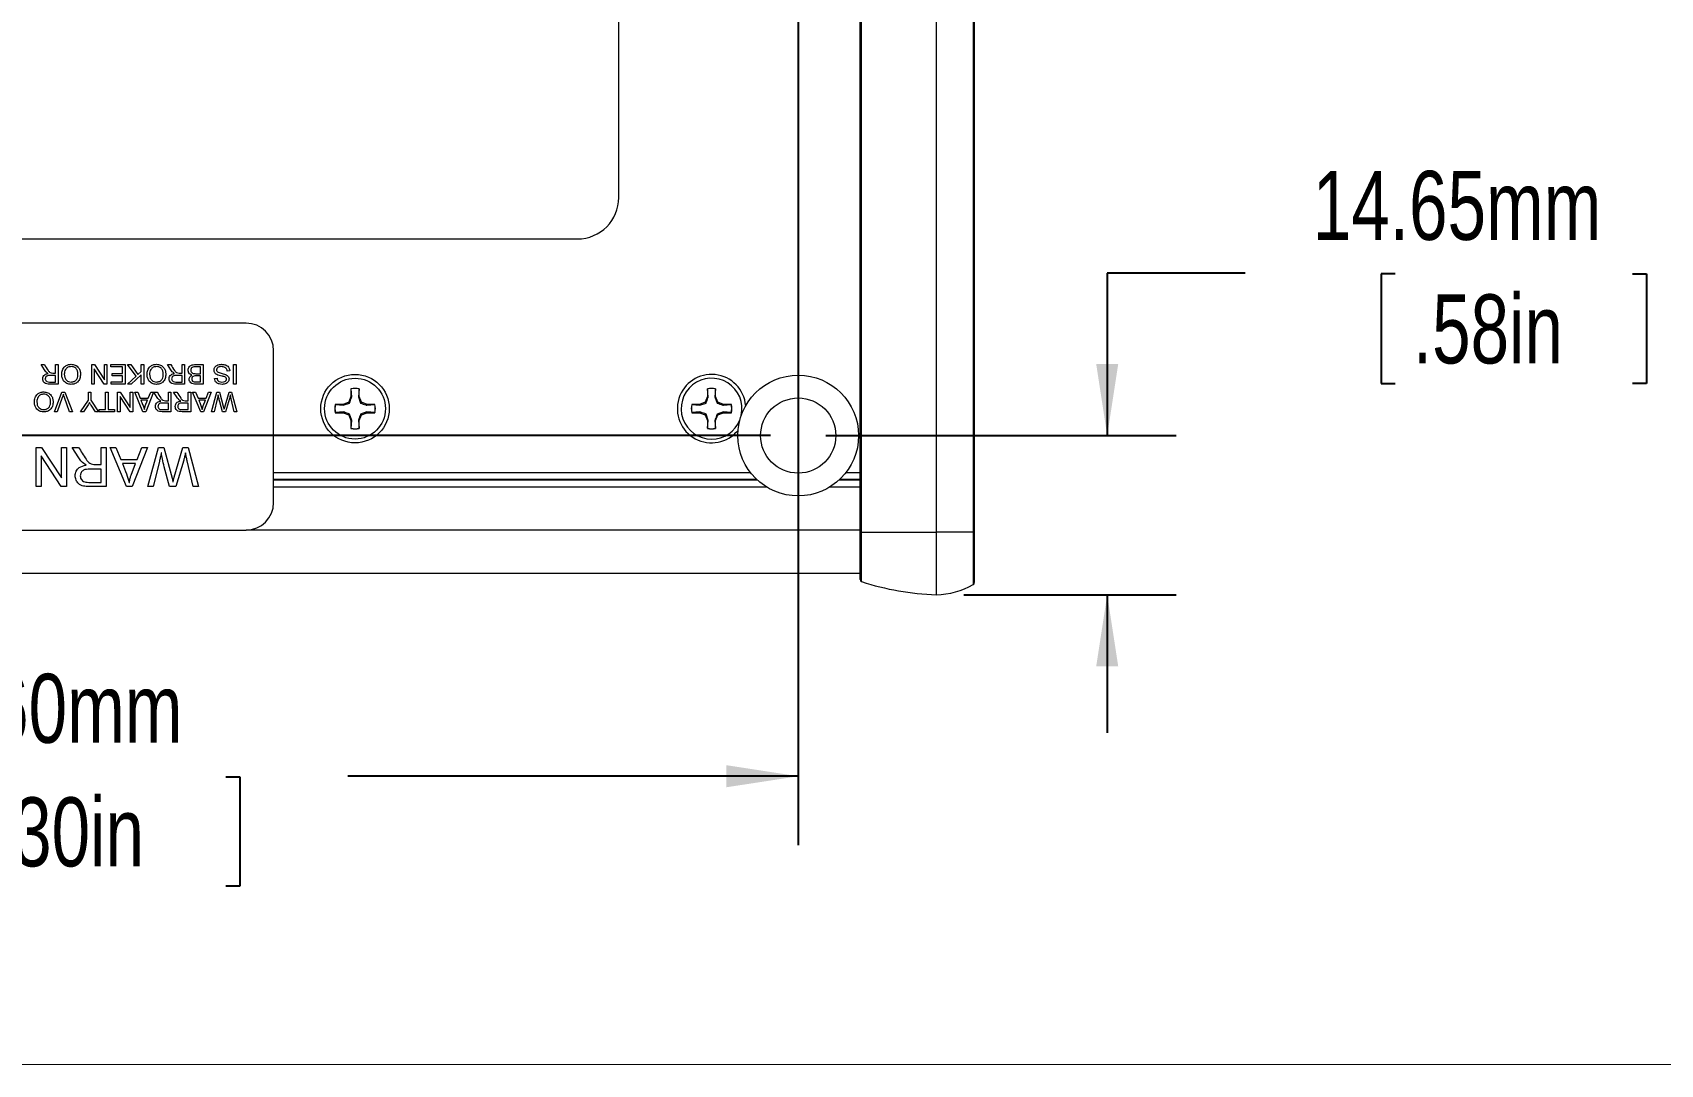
# Model space of a CAD drawing. Header units: millimetres. Extents: x 6 to 425, y 6 to 273.
# Drawn here: x 210.4 to 285.3, y 6.4 to 53.8 of the extents above; entities that cross this region are included whole.
import ezdxf

# ---------------------------------------------------------------- set-up
doc = ezdxf.new("R2010")
doc.units = ezdxf.units.MM
doc.layers.add('BORDER', color=179, linetype='Continuous', lineweight=15)
doc.layers.add('ITAR', color=7, linetype='Continuous')
doc.styles.add('SLDTEXTSTYLE0', font='TXT', dxfattribs={"width": 0.75})
doc.dimstyles.new('SLDDIMSTYLE0', dxfattribs={"dimtxt": 3.175, "dimasz": 3.302, "dimexe": 0, "dimexo": 0.0625, "dimgap": 0.79375, "dimtad": 0, "dimtih": 1, "dimtoh": 1, "dimlfac": 2, "dimrnd": 1e-09, "dimzin": 4, "dimdsep": 46, "dimtxsty": 'SLDTEXTSTYLE0', "dimsah": 1, "dimcen": 0.09, "dimadec": 0, "dimazin": 1, "dimtfac": 1, "dimtofl": 0, "dimtmove": 0, "dimatfit": 3, "dimfxl": 1, "dimfrac": 2, "dimtolj": 1, "dimtzin": 12, "dimarcsym": 0})
doc.dimstyles.new('SLDDIMSTYLE3', dxfattribs={"dimtxt": 3.175, "dimasz": 3.302, "dimexe": 0, "dimexo": 0.0625, "dimgap": 0.79375, "dimtad": 0, "dimtih": 1, "dimtoh": 1, "dimlfac": 2, "dimrnd": 1e-09, "dimzin": 12, "dimdsep": 46, "dimtxsty": 'SLDTEXTSTYLE0', "dimsah": 1, "dimcen": 0.09, "dimadec": 0, "dimazin": 3, "dimtfac": 1, "dimtmove": 0, "dimatfit": 0, "dimfxl": 1, "dimfrac": 2, "dimtolj": 1, "dimtzin": 12, "dimarcsym": 0})

# ---------------------------------------------------------------- blocks, each defined once
blk = doc.blocks.new('_D_11')
at = {"layer": 'ITAR'}
for p, q in [((266.203, 42.763), (259.853, 42.763)), ((259.853, 42.763), (259.853, 35.295)), ((273.103, 42.739), (272.459, 42.739)), ((272.459, 42.739), (272.459, 37.698)), ((284.007, 42.739), (284.652, 42.739)), ((284.652, 42.739), (284.652, 37.698)), ((272.459, 37.698), (273.103, 37.698)), ((284.652, 37.698), (284.007, 37.698)), ((246.91, 35.295), (263.028, 35.295)), ((253.257, 27.972), (263.028, 27.972)), ((259.853, 27.972), (259.853, 21.622))]:
    blk.add_line(p, q, dxfattribs=at)
for points in [[(259.853, 35.295), (260.361, 38.597), (259.345, 38.597)], [(259.853, 27.972), (259.345, 24.67), (260.361, 24.67)]]:
    blk.add_solid(points, dxfattribs=at)
at = {"layer": 'ITAR', "char_height": 3.175, "attachment_point": 1, "style": 'SLDTEXTSTYLE0'}
for s, insert in [('14.65mm', (269.308, 47.476)), ('.58in', (273.91, 41.791))]:
    blk.add_mtext(s, dxfattribs=dict(at, insert=insert))
blk = doc.blocks.new('_D_12')
at = {"layer": 'ITAR'}
for p, q in [((244.37, 85.148), (141.919, 85.148)), ((145.094, 85.148), (145.094, 67.76)), ((138.47, 62.027), (137.825, 62.027)), ((137.825, 62.027), (137.825, 56.986)), ((151.719, 62.027), (152.364, 62.027)), ((152.364, 62.027), (152.364, 56.986)), ((137.825, 56.986), (138.47, 56.986)), ((152.364, 56.986), (151.719, 56.986)), ((145.094, 35.295), (145.094, 56.341)), ((244.37, 35.295), (141.919, 35.295))]:
    blk.add_line(p, q, dxfattribs=at)
for points in [[(145.094, 85.148), (144.586, 81.846), (145.602, 81.846)], [(145.094, 35.295), (145.602, 38.597), (144.586, 38.597)]]:
    blk.add_solid(points, dxfattribs=at)
at = {"layer": 'ITAR', "char_height": 3.175, "attachment_point": 1, "style": 'SLDTEXTSTYLE0'}
for s, insert in [('99.70mm', (135.847, 66.764)), ('3.93in', (139.276, 61.079))]:
    blk.add_mtext(s, dxfattribs=dict(at, insert=insert))
blk = doc.blocks.new('_D_13')
at = {"layer": 'ITAR'}
for p, q in [((178.34, 83.878), (178.34, 16.445)), ((245.64, 83.878), (245.64, 16.445)), ((178.34, 19.62), (200.457, 19.62)), ((206.069, 19.596), (205.424, 19.596)), ((205.424, 19.596), (205.424, 14.555)), ((219.319, 19.596), (219.964, 19.596)), ((219.964, 19.596), (219.964, 14.555)), ((245.64, 19.62), (224.931, 19.62)), ((205.424, 14.555), (206.069, 14.555)), ((219.964, 14.555), (219.319, 14.555))]:
    blk.add_line(p, q, dxfattribs=at)
for points in [[(178.34, 19.62), (181.642, 19.112), (181.642, 20.128)], [(245.64, 19.62), (242.338, 20.128), (242.338, 19.112)]]:
    blk.add_solid(points, dxfattribs=at)
at = {"layer": 'ITAR', "char_height": 3.175, "attachment_point": 1, "style": 'SLDTEXTSTYLE0'}
for s, insert in [('134.60mm', (202.274, 24.333)), ('5.30in', (206.875, 18.648))]:
    blk.add_mtext(s, dxfattribs=dict(at, insert=insert))

msp = doc.modelspace()

# ---------------------------------------------------------------- linework, layer by layer
at = {"color": 7, "linetype": 'Continuous', "lineweight": 15}
for p, q in [((248.4898, 30.8465), (248.4898, 89.5965)), ((248.5589, 30.8465), (248.5589, 89.5965)), ((251.9869, 89.5965), (251.9869, 30.8465)), ((251.9927, 89.5965), (251.9927, 30.8465)), ((253.6893, 89.5965), (253.6893, 30.8465)), ((253.7398, 89.5965), (253.7398, 30.8465)), ((237.3898, 46.2515), (237.3898, 74.1915)), ((188.4948, 44.3465), (235.4848, 44.3465)), ((220.2448, 40.469), (203.7348, 40.469)), ((221.5148, 32.214), (221.5148, 39.199)), ((210.8194, 38.564), (210.9705, 38.564)), ((210.9752, 38.3192), (210.8194, 38.564)), ((211.4878, 38.1671), (211.4878, 38.564)), ((211.4878, 38.564), (211.6045, 38.564)), ((211.6045, 38.564), (211.6045, 37.6651)), ((213.1455, 38.564), (213.2708, 38.564)), ((213.1455, 37.6651), (213.1455, 38.564)), ((213.2646, 38.3659), (213.2623, 38.3659)), ((213.2623, 38.3659), (213.2623, 37.6651)), ((213.7207, 37.6651), (213.2646, 38.3659)), ((213.2708, 38.564), (213.7269, 37.8634)), ((213.7292, 37.8634), (213.7292, 38.564)), ((213.7292, 38.564), (213.846, 38.564)), ((213.846, 38.564), (213.846, 37.6651)), ((214.0211, 38.564), (214.6865, 38.564)), ((214.0211, 38.4589), (214.0211, 38.564)), ((214.5698, 38.4589), (214.0211, 38.4589)), ((214.5698, 38.1554), (214.5698, 38.4589)), ((214.6865, 38.564), (214.6865, 37.6651)), ((214.7887, 38.564), (214.9463, 38.564)), ((215.1832, 38.0257), (214.7887, 38.564)), ((214.9463, 38.564), (215.2697, 38.1063)), ((215.2697, 38.1063), (215.422, 38.2488)), ((215.422, 38.2488), (215.422, 38.564)), ((215.422, 38.564), (215.5387, 38.564)), ((215.5387, 38.564), (215.5387, 37.6651)), ((216.6332, 38.564), (216.7842, 38.564)), ((216.789, 38.3192), (216.6332, 38.564)), ((217.3015, 38.1671), (217.3015, 38.564)), ((217.3015, 38.564), (217.4183, 38.564)), ((217.4183, 38.564), (217.4183, 37.6651)), ((218.1537, 38.4589), (217.9206, 38.4589)), ((217.9217, 38.564), (218.2705, 38.564)), ((218.1537, 38.1437), (218.1537, 38.4589)), ((218.2705, 38.564), (218.2705, 37.6651)), ((219.4963, 38.2703), (219.3795, 38.2605)), ((219.6714, 38.564), (219.7881, 38.564)), ((219.6714, 37.6651), (219.6714, 38.564)), ((219.7881, 38.564), (219.7881, 37.6651)), ((211.1443, 38.153), (211.1443, 38.1554)), ((211.2025, 37.7585), (211.4878, 37.7585)), ((211.6045, 37.6651), (211.2098, 37.6651)), ((211.4878, 38.062), (211.2315, 38.062)), ((211.3519, 38.1671), (211.4878, 38.1671)), ((211.4878, 37.7585), (211.4878, 38.062)), ((213.2623, 37.6651), (213.1455, 37.6651)), ((213.846, 37.6651), (213.7207, 37.6651)), ((213.7269, 37.8634), (213.7292, 37.8634)), ((214.0444, 37.6651), (214.0444, 37.7702)), ((214.0444, 37.7702), (214.5698, 37.7702)), ((214.6865, 37.6651), (214.0444, 37.6651)), ((214.0795, 38.0504), (214.0795, 38.1554)), ((214.0795, 38.1554), (214.5698, 38.1554)), ((214.5698, 38.0504), (214.0795, 38.0504)), ((214.5698, 37.7702), (214.5698, 38.0504)), ((214.7974, 37.6651), (215.1832, 38.0257)), ((214.9618, 37.6651), (214.7974, 37.6651)), ((215.422, 38.0952), (214.9618, 37.6651)), ((215.422, 37.6651), (215.422, 38.0952)), ((215.5387, 37.6651), (215.422, 37.6651)), ((216.958, 38.153), (216.958, 38.1554)), ((217.0162, 37.7585), (217.3015, 37.7585)), ((217.4183, 37.6651), (217.0235, 37.6651)), ((217.3015, 38.062), (217.0452, 38.062)), ((217.1656, 38.1671), (217.3015, 38.1671)), ((217.3015, 37.7585), (217.3015, 38.062)), ((218.2705, 37.6651), (217.9296, 37.6651)), ((217.9367, 38.1437), (218.1537, 38.1437)), ((218.1537, 38.0387), (217.9542, 38.0387)), ((217.9699, 37.7702), (218.1537, 37.7702)), ((218.1537, 37.7702), (218.1537, 38.0387)), ((218.7958, 37.9243), (218.9126, 37.9336)), ((219.7881, 37.6651), (219.6714, 37.6651)), ((225.0711, 37.4504), (225.0711, 37.0865)), ((225.0743, 37.4411), (225.0711, 37.4504)), ((225.1057, 37.0797), (225.0743, 37.4411)), ((225.4413, 37.4411), (225.4098, 37.0797)), ((225.4413, 37.4411), (225.4444, 37.4504)), ((225.4444, 37.0865), (225.4444, 37.4504)), ((241.4701, 37.4504), (241.4701, 37.0865)), ((241.4733, 37.4411), (241.4701, 37.4504)), ((241.5047, 37.0797), (241.4733, 37.4411)), ((241.8403, 37.4411), (241.8088, 37.0797)), ((241.8403, 37.4411), (241.8434, 37.4504)), ((241.8434, 37.0865), (241.8434, 37.4504)), ((211.4294, 36.3951), (211.7716, 37.294)), ((211.7946, 37.0478), (211.5505, 36.3951)), ((211.7716, 37.294), (211.9124, 37.294)), ((211.8438, 37.1942), (211.8415, 37.1942)), ((212.1293, 36.3951), (211.8913, 37.0478)), ((211.9124, 37.294), (212.2583, 36.3951)), ((212.6289, 36.3951), (212.9938, 36.9294)), ((212.9938, 36.9294), (212.9938, 37.294)), ((212.9938, 37.294), (213.1105, 37.294)), ((213.1105, 37.294), (213.1105, 36.9188)), ((213.1105, 36.9188), (213.4636, 36.3951)), ((213.3175, 36.3951), (213.1172, 36.6953)), ((213.7876, 36.5002), (213.7876, 37.294)), ((213.7876, 37.294), (213.9043, 37.294)), ((213.9043, 37.294), (213.9043, 36.5002)), ((214.3363, 37.294), (214.4616, 37.294)), ((214.3363, 36.3951), (214.3363, 37.294)), ((214.4554, 37.0959), (214.453, 37.0959)), ((214.453, 37.0959), (214.453, 36.3951)), ((214.9114, 36.3951), (214.4554, 37.0959)), ((214.4616, 37.294), (214.9176, 36.5934)), ((214.92, 36.5934), (214.92, 37.294)), ((214.92, 37.294), (215.0367, 37.294)), ((215.0367, 37.294), (215.0367, 36.3951)), ((215.1272, 37.294), (215.2626, 37.294)), ((215.5026, 36.3951), (215.1272, 37.294)), ((215.2626, 37.294), (215.374, 37.0138)), ((215.374, 37.0138), (215.7487, 37.0138)), ((215.712, 36.9204), (215.4114, 36.9204)), ((215.6084, 36.6576), (215.712, 36.9204)), ((215.9853, 37.294), (215.6314, 36.3951)), ((215.7487, 37.0138), (215.8589, 37.294)), ((215.8589, 37.294), (215.9853, 37.294)), ((216.0028, 37.294), (216.1538, 37.294)), ((216.1586, 37.0492), (216.0028, 37.294)), ((216.3276, 36.883), (216.3276, 36.8854)), ((216.6711, 36.792), (216.4148, 36.792)), ((216.5352, 36.8971), (216.6711, 36.8971)), ((216.6711, 36.8971), (216.6711, 37.294)), ((216.6711, 37.294), (216.7879, 37.294)), ((216.6711, 36.4885), (216.6711, 36.792)), ((216.7879, 37.294), (216.7879, 36.3951)), ((216.9134, 37.294), (217.0644, 37.294)), ((217.0691, 37.0492), (216.9134, 37.294)), ((217.2382, 36.883), (217.2382, 36.8854)), ((217.5817, 36.792), (217.3254, 36.792)), ((217.4458, 36.8971), (217.5817, 36.8971)), ((217.5817, 36.8971), (217.5817, 37.294)), ((217.5817, 37.294), (217.6984, 37.294)), ((217.5817, 36.4885), (217.5817, 36.792)), ((217.6984, 37.294), (217.6984, 36.3951)), ((217.7889, 37.294), (217.9243, 37.294)), ((218.1643, 36.3951), (217.7889, 37.294)), ((217.9243, 37.294), (218.0357, 37.0138)), ((218.0357, 37.0138), (218.4104, 37.0138)), ((218.3737, 36.9204), (218.0731, 36.9204)), ((218.2701, 36.6576), (218.3737, 36.9204)), ((218.647, 37.294), (218.2931, 36.3951)), ((218.4104, 37.0138), (218.5206, 37.294)), ((218.5206, 37.294), (218.647, 37.294)), ((218.6557, 36.3951), (218.8998, 37.294)), ((218.9211, 36.9722), (218.7761, 36.3951)), ((218.8998, 37.294), (219.0235, 37.294)), ((218.9675, 37.1678), (218.9651, 37.1678)), ((219.0235, 37.294), (219.2144, 36.5863)), ((219.1586, 36.3951), (219.0348, 36.8491)), ((219.2622, 36.6102), (219.4612, 37.294)), ((219.4826, 37.0011), (219.3036, 36.3951)), ((219.4612, 37.294), (219.5822, 37.294)), ((219.5255, 37.1678), (219.5229, 37.1678)), ((219.7013, 36.3951), (219.5619, 36.9846)), ((219.5822, 37.294), (219.8231, 36.3951)), ((224.7072, 36.7226), (224.3433, 36.7226)), ((224.3526, 36.7194), (224.3433, 36.7226)), ((224.3526, 36.7194), (224.7141, 36.688)), ((224.9645, 36.8292), (224.7072, 36.7226)), ((224.7141, 36.688), (224.7072, 36.7226)), ((224.7141, 36.688), (225.0049, 36.7889)), ((225.0711, 37.0865), (224.9645, 36.8292)), ((225.0049, 36.7889), (224.9645, 36.8292)), ((225.1057, 37.0797), (225.0711, 37.0865)), ((225.4098, 37.0797), (225.4444, 37.0865)), ((225.4098, 37.0797), (225.5107, 36.7889)), ((225.551, 36.8292), (225.4444, 37.0865)), ((225.5107, 36.7889), (225.551, 36.8292)), ((225.8083, 36.7226), (225.551, 36.8292)), ((225.8015, 36.688), (225.8083, 36.7226)), ((225.8015, 36.688), (226.1629, 36.7194)), ((226.1723, 36.7226), (225.8083, 36.7226)), ((226.1629, 36.7194), (226.1723, 36.7226)), ((241.1062, 36.7226), (240.7423, 36.7226)), ((240.7516, 36.7194), (240.7423, 36.7226)), ((240.7516, 36.7194), (241.1131, 36.688)), ((241.3635, 36.8292), (241.1062, 36.7226)), ((241.1131, 36.688), (241.1062, 36.7226)), ((241.1131, 36.688), (241.4039, 36.7889)), ((241.4701, 37.0865), (241.3635, 36.8292)), ((241.4039, 36.7889), (241.3635, 36.8292)), ((241.5047, 37.0797), (241.4701, 37.0865)), ((241.8088, 37.0797), (241.8434, 37.0865)), ((241.8088, 37.0797), (241.9097, 36.7889)), ((241.95, 36.8292), (241.8434, 37.0865)), ((241.9097, 36.7889), (241.95, 36.8292)), ((242.2073, 36.7226), (241.95, 36.8292)), ((242.2005, 36.688), (242.2073, 36.7226)), ((242.2005, 36.688), (242.5619, 36.7194)), ((242.5713, 36.7226), (242.2073, 36.7226)), ((242.5619, 36.7194), (242.5713, 36.7226)), ((211.5505, 36.3951), (211.4294, 36.3951)), ((212.2583, 36.3951), (212.1293, 36.3951)), ((212.7692, 36.3951), (212.6289, 36.3951)), ((213.4636, 36.3951), (213.3175, 36.3951)), ((213.4841, 36.5002), (213.7876, 36.5002)), ((213.4841, 36.3951), (213.4841, 36.5002)), ((214.1962, 36.3951), (213.4841, 36.3951)), ((213.9043, 36.5002), (214.1962, 36.5002)), ((214.1962, 36.5002), (214.1962, 36.3951)), ((214.453, 36.3951), (214.3363, 36.3951)), ((215.0367, 36.3951), (214.9114, 36.3951)), ((214.9176, 36.5934), (214.92, 36.5934)), ((215.6314, 36.3951), (215.5026, 36.3951)), ((215.5679, 36.489), (215.5705, 36.489)), ((216.3858, 36.4885), (216.6711, 36.4885)), ((216.7879, 36.3951), (216.3931, 36.3951)), ((217.2964, 36.4885), (217.5817, 36.4885)), ((217.6984, 36.3951), (217.3037, 36.3951)), ((218.2931, 36.3951), (218.1643, 36.3951)), ((218.2296, 36.489), (218.2322, 36.489)), ((218.7761, 36.3951), (218.6557, 36.3951)), ((219.3036, 36.3951), (219.1586, 36.3951)), ((219.2336, 36.5035), (219.2362, 36.5035)), ((219.2362, 36.5035), (219.2622, 36.6102)), ((219.8231, 36.3951), (219.7013, 36.3951)), ((224.3526, 36.3525), (224.3433, 36.3493)), ((224.3433, 36.3493), (224.7072, 36.3493)), ((224.7141, 36.3839), (224.3526, 36.3525)), ((224.7141, 36.3839), (224.7072, 36.3493)), ((224.7072, 36.3493), (224.9645, 36.2427)), ((225.0049, 36.283), (224.9645, 36.2427)), ((224.9645, 36.2427), (225.0711, 35.9854)), ((225.1057, 35.9923), (225.0049, 36.283)), ((225.1057, 35.9923), (225.0711, 35.9854)), ((225.0711, 35.9854), (225.0711, 35.6215)), ((225.0743, 35.6308), (225.1057, 35.9923)), ((225.4098, 35.9923), (225.4444, 35.9854)), ((225.4098, 35.9923), (225.4413, 35.6308)), ((225.4444, 35.9854), (225.551, 36.2427)), ((225.4444, 35.6215), (225.4444, 35.9854)), ((225.8015, 36.3839), (225.5107, 36.283)), ((225.5107, 36.283), (225.551, 36.2427)), ((225.551, 36.2427), (225.8083, 36.3493)), ((225.8015, 36.3839), (225.8083, 36.3493)), ((226.1629, 36.3525), (225.8015, 36.3839)), ((225.8083, 36.3493), (226.1723, 36.3493)), ((226.1629, 36.3525), (226.1723, 36.3493)), ((240.7516, 36.3525), (240.7423, 36.3493)), ((240.7423, 36.3493), (241.1062, 36.3493)), ((241.1131, 36.3839), (240.7516, 36.3525)), ((241.1131, 36.3839), (241.1062, 36.3493)), ((241.1062, 36.3493), (241.3635, 36.2427)), ((241.4039, 36.283), (241.3635, 36.2427)), ((241.3635, 36.2427), (241.4701, 35.9854)), ((241.5047, 35.9923), (241.4039, 36.283)), ((241.5047, 35.9923), (241.4701, 35.9854)), ((241.4701, 35.9854), (241.4701, 35.6215)), ((241.4733, 35.6308), (241.5047, 35.9923)), ((241.8088, 35.9923), (241.8434, 35.9854)), ((241.8088, 35.9923), (241.8403, 35.6308)), ((241.8434, 35.9854), (241.95, 36.2427)), ((241.8434, 35.6215), (241.8434, 35.9854)), ((242.2005, 36.3839), (241.9097, 36.283)), ((241.9097, 36.283), (241.95, 36.2427)), ((241.95, 36.2427), (242.2073, 36.3493)), ((242.2005, 36.3839), (242.2073, 36.3493)), ((242.5619, 36.3525), (242.2005, 36.3839)), ((242.2073, 36.3493), (242.5713, 36.3493)), ((242.5619, 36.3525), (242.5713, 36.3493)), ((225.0743, 35.6308), (225.0711, 35.6215)), ((225.4413, 35.6308), (225.4444, 35.6215)), ((241.4733, 35.6308), (241.4701, 35.6215)), ((241.8403, 35.6308), (241.8434, 35.6215)), ((210.5889, 34.754), (210.8395, 34.754)), ((210.5889, 32.9562), (210.5889, 34.754)), ((210.8395, 34.754), (211.7515, 33.3527)), ((211.7563, 33.3527), (211.7563, 34.754)), ((211.7563, 34.754), (211.9898, 34.754)), ((211.9898, 34.754), (211.9898, 32.9562)), ((212.2408, 34.754), (212.5428, 34.754)), ((212.5523, 34.2644), (212.2408, 34.754)), ((213.5775, 33.9602), (213.5775, 34.754)), ((213.5775, 34.754), (213.8109, 34.754)), ((213.8109, 34.754), (213.8109, 32.9562)), ((213.9919, 34.754), (214.2626, 34.754)), ((214.7427, 32.9562), (213.9919, 34.754)), ((214.2626, 34.754), (214.4855, 34.1937)), ((215.708, 34.754), (215.0003, 32.9562)), ((215.2348, 34.1937), (215.4552, 34.754)), ((215.4552, 34.754), (215.708, 34.754)), ((215.7255, 32.9562), (216.2136, 34.754)), ((216.2136, 34.754), (216.461, 34.754)), ((216.349, 34.5016), (216.3442, 34.5016)), ((216.461, 34.754), (216.8429, 33.3385)), ((216.9385, 33.3863), (217.3365, 34.754)), ((217.3365, 34.754), (217.5784, 34.754)), ((217.465, 34.5016), (217.4599, 34.5016)), ((217.5784, 34.754), (218.0603, 32.9562)), ((210.8271, 34.3578), (210.8224, 34.3578)), ((210.8224, 34.3578), (210.8224, 32.9562)), ((211.7391, 32.9562), (210.8271, 34.3578)), ((212.8905, 33.9321), (212.8905, 33.9368)), ((213.5775, 33.75), (213.0649, 33.75)), ((213.3057, 33.9602), (213.5775, 33.9602)), ((213.5775, 33.143), (213.5775, 33.75)), ((214.4855, 34.1937), (215.2348, 34.1937)), ((215.1615, 34.0069), (214.5603, 34.0069)), ((214.9543, 33.4812), (215.1615, 34.0069)), ((216.2563, 34.1105), (215.9663, 32.9562)), ((216.7313, 32.9562), (216.4836, 33.8642)), ((217.3792, 34.1681), (217.0213, 32.9562)), ((217.8166, 32.9562), (217.5379, 34.1353)), ((210.8224, 32.9562), (210.5889, 32.9562)), ((211.9898, 32.9562), (211.7391, 32.9562)), ((211.7515, 33.3527), (211.7563, 33.3527)), ((213.0069, 33.143), (213.5775, 33.143)), ((213.8109, 32.9562), (213.0215, 32.9562)), ((215.0003, 32.9562), (214.7427, 32.9562)), ((214.8733, 33.1441), (214.8784, 33.1441)), ((215.9663, 32.9562), (215.7255, 32.9562)), ((217.0213, 32.9562), (216.7313, 32.9562)), ((216.8813, 33.1729), (216.8864, 33.1729)), ((216.8864, 33.1729), (216.9385, 33.3863)), ((218.0603, 32.9562), (217.8166, 32.9562)), ((243.4478, 33.5887), (221.5148, 33.5887)), ((243.7371, 33.2712), (221.5148, 33.2712)), ((243.7705, 33.2402), (221.5148, 33.2402)), ((248.4898, 33.2402), (247.509, 33.2402)), ((248.4898, 33.2712), (247.5425, 33.2712)), ((248.4898, 33.5887), (247.8318, 33.5887)), ((244.1947, 32.9227), (221.5148, 32.9227)), ((248.4898, 32.9227), (247.0849, 32.9227)), ((203.7348, 30.944), (220.2448, 30.944)), ((248.4898, 30.8465), (248.5589, 30.8465)), ((248.5589, 30.8465), (251.9869, 30.8465)), ((248.5589, 28.5738), (248.5589, 30.8465)), ((251.9927, 30.8465), (251.9869, 30.8465)), ((251.9869, 30.8465), (251.9869, 27.9716)), ((251.9927, 30.8465), (251.9927, 27.9715)), ((253.6893, 30.8465), (251.9927, 30.8465)), ((253.6893, 30.8465), (253.6893, 28.4421)), ((253.7398, 30.8465), (253.6893, 30.8465)), ((175.4898, 28.9715), (248.4898, 28.9715))]:
    msp.add_line(p, q, dxfattribs=at)
at = {"color": 8, "linetype": 'Continuous', "lineweight": 15}
msp.add_line((248.4898, 30.944), (220.2448, 30.944), dxfattribs=at)
at = {"color": 7, "linetype": 'Continuous', "lineweight": 15}
for centre, radius in [((225.2578, 36.536), 1.575), ((225.2578, 36.536), 1.4), ((245.6398, 35.2954), 2.7781), ((245.6398, 35.2954), 1.7304)]:
    msp.add_circle(centre, radius, dxfattribs=at)
for centre, radius, start, end in [((235.4848, 46.2515), 1.905, 270, 0), ((220.2448, 39.199), 1.27, 360, 90), ((225.2578, 36.536), 0.9333, 78.463041, 101.536959), ((225.2578, 36.536), 0.9236, 78.541282, 101.458718), ((241.6568, 36.536), 1.575, 4.910823, 320.489874), ((241.6568, 36.536), 1.4, 347.172236, 270), ((241.6568, 36.536), 0.9333, 78.463041, 101.536959), ((241.6568, 36.536), 0.9236, 78.541282, 101.458718), ((225.2578, 36.536), 0.9333, 168.463041, 191.536959), ((225.2578, 36.536), 0.9236, 168.541282, 191.458718), ((225.2578, 36.536), 0.9236, 348.541282, 11.458718), ((225.2578, 36.536), 0.9333, 348.463041, 11.536959), ((241.6568, 36.536), 0.9333, 168.463041, 191.536959), ((241.6568, 36.536), 0.9236, 168.541282, 191.458718), ((241.6568, 36.536), 0.9236, 348.541282, 11.458718), ((241.6568, 36.536), 0.9333, 348.463041, 11.536959), ((241.6568, 36.536), 1.4, 270, 338.228461), ((225.2578, 36.536), 0.9333, 258.463041, 281.536959), ((225.2578, 36.536), 0.9236, 258.541282, 281.458718), ((241.6568, 36.536), 0.9333, 258.463041, 281.536959), ((241.6568, 36.536), 0.9236, 258.541282, 281.458718), ((220.2448, 32.214), 1.27, 270, 0), ((248.5898, 28.6689), 0.1, 180, 252.032851), ((252.4148, 40.4642), 12.5, 252.032851, 268.038279), ((253.6398, 28.529), 0.1, 299.685259, 0), ((251.9903, 28.0715), 0.1, 268.038279, 271.320618), ((251.9098, 31.5637), 3.5932, 271.320618, 299.685259)]:
    msp.add_arc(centre, radius, start, end, dxfattribs=at)
for points, knots in [([(210.9705, 38.564), (211.0256, 38.4733), (211.1024, 38.3471), (211.2208, 38.181), (211.3084, 38.1717), (211.3519, 38.1671)], [0, 0, 0, 0, 0.562728, 0.7829761, 1, 1, 1, 1]), ([(211.1443, 38.1554), (211.1065, 38.1796), (211.0388, 38.2229), (210.9947, 38.2897), (210.9752, 38.3192)], [0, 0, 0, 0, 0.55858932, 1, 1, 1, 1]), ([(211.768, 38.1158), (211.7732, 38.1824), (211.7837, 38.3152), (211.8943, 38.4717), (212.0425, 38.563), (212.1468, 38.5715), (212.199, 38.5757)], [0, 0, 0, 0, 0.2803091, 0.5595525, 0.7795812, 1, 1, 1, 1]), ([(212.2003, 38.4706), (212.1499, 38.4651), (212.0494, 38.4541), (211.9413, 38.354), (211.8911, 38.2339), (211.8868, 38.1552), (211.8847, 38.1158)], [0, 0, 0, 0, 0.2794911, 0.5584335, 0.7789206, 1, 1, 1, 1]), ([(212.199, 38.5757), (212.2649, 38.5691), (212.3966, 38.5559), (212.54, 38.4303), (212.6201, 38.28), (212.6279, 38.177), (212.6319, 38.1255)], [0, 0, 0, 0, 0.2797227, 0.5589193, 0.7793236, 1, 1, 1, 1]), ([(212.5151, 38.1279), (212.5113, 38.177), (212.5036, 38.275), (212.4249, 38.3924), (212.3158, 38.4611), (212.2388, 38.4674), (212.2003, 38.4706)], [0, 0, 0, 0, 0.2803584, 0.5597224, 0.7796776, 1, 1, 1, 1]), ([(215.6905, 38.1158), (215.6957, 38.1824), (215.7062, 38.3152), (215.8168, 38.4717), (215.965, 38.563), (216.0693, 38.5715), (216.1215, 38.5757)], [0, 0, 0, 0, 0.2803091, 0.5595525, 0.7795812, 1, 1, 1, 1]), ([(216.1228, 38.4706), (216.0725, 38.4651), (215.9719, 38.4541), (215.8638, 38.354), (215.8136, 38.2339), (215.8094, 38.1552), (215.8072, 38.1158)], [0, 0, 0, 0, 0.2794911, 0.5584335, 0.7789206, 1, 1, 1, 1]), ([(216.1215, 38.5757), (216.1874, 38.5691), (216.3191, 38.5559), (216.4625, 38.4303), (216.5426, 38.28), (216.5504, 38.177), (216.5544, 38.1255)], [0, 0, 0, 0, 0.27972274, 0.5589193, 0.77932363, 1, 1, 1, 1]), ([(216.4376, 38.1279), (216.4338, 38.177), (216.4261, 38.275), (216.3475, 38.3924), (216.2384, 38.4611), (216.1613, 38.4674), (216.1228, 38.4706)], [0, 0, 0, 0, 0.2803584, 0.5597224, 0.7796776, 1, 1, 1, 1]), ([(216.7842, 38.564), (216.8394, 38.4733), (216.9161, 38.3471), (217.0345, 38.181), (217.1221, 38.1717), (217.1656, 38.1671)], [0, 0, 0, 0, 0.562728, 0.7829761, 1, 1, 1, 1]), ([(216.958, 38.1554), (216.9202, 38.1796), (216.8526, 38.2229), (216.8084, 38.2897), (216.789, 38.3192)], [0, 0, 0, 0, 0.5585893, 1, 1, 1, 1]), ([(217.5817, 38.3008), (217.5846, 38.3312), (217.5903, 38.392), (217.6365, 38.4734), (217.7432, 38.5572), (217.8481, 38.5612), (217.9217, 38.564)], [0, 0, 0, 0, 0.1871777, 0.3742396, 0.5609533, 1, 1, 1, 1]), ([(217.7535, 38.0821), (217.727, 38.0918), (217.6741, 38.1112), (217.6179, 38.1685), (217.5865, 38.2346), (217.5833, 38.2787), (217.5817, 38.3008)], [0, 0, 0, 0, 0.2802699, 0.559553, 0.7796908, 1, 1, 1, 1]), ([(217.9206, 38.4589), (217.8668, 38.4579), (217.7995, 38.4567), (217.7362, 38.4098), (217.7051, 38.367), (217.7011, 38.3276), (217.6984, 38.3013)], [0, 0, 0, 0, 0.4993351, 0.6247961, 0.7503944, 1, 1, 1, 1]), ([(217.6984, 38.3013), (217.7016, 38.2739), (217.7064, 38.2326), (217.7416, 38.1898), (217.811, 38.1456), (217.8808, 38.1446), (217.9367, 38.1437)], [0, 0, 0, 0, 0.2489825, 0.3744681, 0.4999695, 1, 1, 1, 1]), ([(218.7725, 38.3086), (218.7797, 38.3534), (218.7941, 38.4432), (218.9229, 38.5555), (219.0385, 38.568), (219.109, 38.5757)], [0, 0, 0, 0, 0.27938013, 0.56005952, 1, 1, 1, 1]), ([(219.1298, 38.0345), (219.0481, 38.0508), (218.9258, 38.0751), (218.8081, 38.1691), (218.7757, 38.2467), (218.7736, 38.288), (218.7725, 38.3086)], [0, 0, 0, 0, 0.5006791, 0.7496896, 0.8747317, 1, 1, 1, 1]), ([(219.1132, 38.4706), (219.0623, 38.4666), (218.986, 38.4605), (218.9142, 38.4039), (218.8919, 38.3579), (218.8901, 38.3327), (218.8892, 38.3201)], [0, 0, 0, 0, 0.4990846, 0.748784, 0.8743847, 1, 1, 1, 1]), ([(218.8892, 38.3201), (218.8906, 38.3039), (218.8933, 38.2713), (218.9341, 38.2174), (219.0437, 38.1778), (219.1982, 38.1432), (219.3565, 38.0965), (219.4503, 37.9983), (219.4576, 37.933), (219.4612, 37.9004)], [0, 0, 0, 0, 0.0624876, 0.1248311, 0.2498004, 0.5009965, 0.7509169, 0.875439, 1, 1, 1, 1]), ([(219.109, 38.5757), (219.1609, 38.5734), (219.2643, 38.5688), (219.3984, 38.5032), (219.4798, 38.392), (219.4908, 38.3109), (219.4963, 38.2703)], [0, 0, 0, 0, 0.2810244, 0.5600246, 0.7798689, 1, 1, 1, 1]), ([(219.3795, 38.2605), (219.3738, 38.2961), (219.3625, 38.3671), (219.2605, 38.4559), (219.1691, 38.465), (219.1132, 38.4706)], [0, 0, 0, 0, 0.2806778, 0.5598605, 1, 1, 1, 1]), ([(210.8924, 37.9108), (210.896, 37.9473), (210.9032, 38.0201), (210.9955, 38.1221), (211.0878, 38.1413), (211.1443, 38.153)], [0, 0, 0, 0, 0.280336, 0.5598599, 1, 1, 1, 1]), ([(211.2098, 37.6651), (211.1668, 37.6652), (211.0814, 37.6653), (210.9664, 37.7141), (210.9033, 37.81), (210.896, 37.8772), (210.8924, 37.9108)], [0, 0, 0, 0, 0.2817647, 0.55984117, 0.77963733, 1, 1, 1, 1]), ([(211.2315, 38.062), (211.1782, 38.0619), (211.1115, 38.0618), (211.0493, 38.0151), (211.0183, 37.9732), (211.0128, 37.9346), (211.0091, 37.909)], [0, 0, 0, 0, 0.49932982, 0.62496682, 0.75071186, 1, 1, 1, 1]), ([(211.0091, 37.909), (211.0107, 37.8917), (211.0139, 37.8571), (211.0414, 37.8117), (211.101, 37.7634), (211.1607, 37.7605), (211.2025, 37.7585)], [0, 0, 0, 0, 0.1870748, 0.3740091, 0.5608708, 1, 1, 1, 1]), ([(212.199, 37.6534), (212.1322, 37.6606), (211.9988, 37.6749), (211.853, 37.8032), (211.7776, 37.959), (211.7712, 38.0635), (211.768, 38.1158)], [0, 0, 0, 0, 0.27961822, 0.55884017, 0.77915777, 1, 1, 1, 1]), ([(211.8847, 38.1158), (211.8876, 38.0655), (211.8934, 37.9652), (211.969, 37.842), (212.0795, 37.7692), (212.1583, 37.7621), (212.1977, 37.7585)], [0, 0, 0, 0, 0.2807734, 0.5597223, 0.7797352, 1, 1, 1, 1]), ([(212.1977, 37.7585), (212.2495, 37.7644), (212.3529, 37.7761), (212.4651, 37.8797), (212.5099, 38.0064), (212.5134, 38.0873), (212.5151, 38.1279)], [0, 0, 0, 0, 0.2794898, 0.5581758, 0.7787152, 1, 1, 1, 1]), ([(212.6319, 38.1255), (212.6272, 38.0577), (212.618, 37.9224), (212.5102, 37.7592), (212.3585, 37.666), (212.2522, 37.6576), (212.199, 37.6534)], [0, 0, 0, 0, 0.2805187, 0.5595648, 0.7795485, 1, 1, 1, 1]), ([(216.1215, 37.6534), (216.0547, 37.6606), (215.9213, 37.6749), (215.7756, 37.8032), (215.7001, 37.959), (215.6937, 38.0635), (215.6905, 38.1158)], [0, 0, 0, 0, 0.2796182, 0.5588402, 0.7791578, 1, 1, 1, 1]), ([(215.8072, 38.1158), (215.8101, 38.0655), (215.8159, 37.9652), (215.8915, 37.842), (216.002, 37.7692), (216.0808, 37.7621), (216.1202, 37.7585)], [0, 0, 0, 0, 0.2807734, 0.5597223, 0.7797352, 1, 1, 1, 1]), ([(216.1202, 37.7585), (216.172, 37.7644), (216.2754, 37.7761), (216.3877, 37.8797), (216.4324, 38.0064), (216.4359, 38.0873), (216.4376, 38.1279)], [0, 0, 0, 0, 0.2794898, 0.5581758, 0.7787152, 1, 1, 1, 1]), ([(216.5544, 38.1255), (216.5497, 38.0577), (216.5405, 37.9224), (216.4327, 37.7592), (216.281, 37.666), (216.1747, 37.6576), (216.1215, 37.6534)], [0, 0, 0, 0, 0.2805187, 0.5595648, 0.7795485, 1, 1, 1, 1]), ([(216.7061, 37.9108), (216.7097, 37.9473), (216.7169, 38.0201), (216.8092, 38.1221), (216.9016, 38.1413), (216.958, 38.153)], [0, 0, 0, 0, 0.280336, 0.5598599, 1, 1, 1, 1]), ([(217.0235, 37.6651), (216.9806, 37.6652), (216.8952, 37.6653), (216.7801, 37.7141), (216.717, 37.81), (216.7098, 37.8772), (216.7061, 37.9108)], [0, 0, 0, 0, 0.2817647, 0.5598412, 0.7796373, 1, 1, 1, 1]), ([(217.0452, 38.062), (216.9919, 38.0619), (216.9252, 38.0618), (216.863, 38.0151), (216.8321, 37.9732), (216.8266, 37.9346), (216.8229, 37.909)], [0, 0, 0, 0, 0.4993298, 0.6249668, 0.7507119, 1, 1, 1, 1]), ([(216.8229, 37.909), (216.8245, 37.8917), (216.8276, 37.8571), (216.8551, 37.8117), (216.9148, 37.7634), (216.9744, 37.7605), (217.0162, 37.7585)], [0, 0, 0, 0, 0.18707476, 0.37400915, 0.56087085, 1, 1, 1, 1]), ([(217.6284, 37.8924), (217.6306, 37.9147), (217.6349, 37.9594), (217.6745, 38.0318), (217.7236, 38.063), (217.7535, 38.0821)], [0, 0, 0, 0, 0.28042218, 0.56083976, 1, 1, 1, 1]), ([(217.9296, 37.6651), (217.8898, 37.6664), (217.8106, 37.6691), (217.7057, 37.7147), (217.6415, 37.7992), (217.6328, 37.8614), (217.6284, 37.8924)], [0, 0, 0, 0, 0.2812554, 0.5601842, 0.7804334, 1, 1, 1, 1]), ([(217.9542, 38.0387), (217.9054, 38.0396), (217.8443, 38.0406), (217.7832, 38.0038), (217.7498, 37.9684), (217.747, 37.9318), (217.7451, 37.9075)], [0, 0, 0, 0, 0.5002284, 0.6258993, 0.7510348, 1, 1, 1, 1]), ([(217.7451, 37.9075), (217.7471, 37.8815), (217.75, 37.8424), (217.7857, 37.8043), (217.8522, 37.7662), (217.9176, 37.7684), (217.9699, 37.7702)], [0, 0, 0, 0, 0.2487507, 0.373833, 0.4993531, 1, 1, 1, 1]), ([(219.1398, 37.6534), (219.0939, 37.6561), (219.0023, 37.6615), (218.8845, 37.7196), (218.8092, 37.8161), (218.8003, 37.8882), (218.7958, 37.9243)], [0, 0, 0, 0, 0.2808129, 0.560384, 0.7798445, 1, 1, 1, 1]), ([(218.9126, 37.9336), (218.9175, 37.904), (218.9274, 37.845), (219.0093, 37.7668), (219.0868, 37.7616), (219.1342, 37.7585)], [0, 0, 0, 0, 0.2809049, 0.5599892, 1, 1, 1, 1]), ([(219.3445, 37.8917), (219.3437, 37.9034), (219.3422, 37.9269), (219.3196, 37.9698), (219.2432, 38.0086), (219.1752, 38.0241), (219.1298, 38.0345)], [0, 0, 0, 0, 0.1251439, 0.2499289, 0.4983357, 1, 1, 1, 1]), ([(219.1342, 37.7585), (219.181, 37.7616), (219.2512, 37.7662), (219.3208, 37.8145), (219.3421, 37.8568), (219.3437, 37.88), (219.3445, 37.8917)], [0, 0, 0, 0, 0.49980424, 0.74906125, 0.87442999, 1, 1, 1, 1]), ([(219.4612, 37.9004), (219.4585, 37.872), (219.4531, 37.8152), (219.4034, 37.7434), (219.3043, 37.6677), (219.2076, 37.6593), (219.1398, 37.6534)], [0, 0, 0, 0, 0.1869981, 0.3739084, 0.5612609, 1, 1, 1, 1]), ([(210.5072, 36.8458), (210.5124, 36.9124), (210.5229, 37.0452), (210.6335, 37.2017), (210.7817, 37.293), (210.886, 37.3015), (210.9382, 37.3057)], [0, 0, 0, 0, 0.2803091, 0.5595525, 0.7795812, 1, 1, 1, 1]), ([(210.9382, 36.3834), (210.8714, 36.3906), (210.7379, 36.4049), (210.5922, 36.5332), (210.5168, 36.689), (210.5104, 36.7935), (210.5072, 36.8458)], [0, 0, 0, 0, 0.2796182, 0.5588402, 0.7791578, 1, 1, 1, 1]), ([(210.9395, 37.2006), (210.8891, 37.1951), (210.7885, 37.1841), (210.6804, 37.084), (210.6303, 36.9639), (210.626, 36.8852), (210.6239, 36.8458)], [0, 0, 0, 0, 0.2794911, 0.5584335, 0.7789206, 1, 1, 1, 1]), ([(210.6239, 36.8458), (210.6268, 36.7955), (210.6326, 36.6952), (210.7082, 36.572), (210.8187, 36.4992), (210.8975, 36.4921), (210.9369, 36.4885)], [0, 0, 0, 0, 0.2807734, 0.5597223, 0.7797352, 1, 1, 1, 1]), ([(210.9369, 36.4885), (210.9887, 36.4944), (211.0921, 36.5061), (211.2043, 36.6097), (211.2491, 36.7364), (211.2526, 36.8173), (211.2543, 36.8579)], [0, 0, 0, 0, 0.2794898, 0.5581758, 0.7787152, 1, 1, 1, 1]), ([(210.9382, 37.3057), (211.0041, 37.2991), (211.1358, 37.2859), (211.2792, 37.1603), (211.3592, 37.01), (211.3671, 36.907), (211.371, 36.8555)], [0, 0, 0, 0, 0.2797227, 0.5589193, 0.7793236, 1, 1, 1, 1]), ([(211.371, 36.8555), (211.3664, 36.7877), (211.3572, 36.6524), (211.2494, 36.4892), (211.0977, 36.396), (210.9914, 36.3876), (210.9382, 36.3834)], [0, 0, 0, 0, 0.2805187, 0.5595648, 0.7795485, 1, 1, 1, 1]), ([(211.2543, 36.8579), (211.2505, 36.907), (211.2428, 37.005), (211.1641, 37.1224), (211.055, 37.1911), (210.978, 37.1974), (210.9395, 37.2006)], [0, 0, 0, 0, 0.2803584, 0.5597224, 0.7796776, 1, 1, 1, 1]), ([(211.8415, 37.1942), (211.8338, 37.1666), (211.8201, 37.1171), (211.8024, 37.069), (211.7946, 37.0478)], [0, 0, 0, 0, 0.5599496, 1, 1, 1, 1]), ([(211.8913, 37.0478), (211.8808, 37.0746), (211.8621, 37.1225), (211.8494, 37.1723), (211.8438, 37.1942)], [0, 0, 0, 0, 0.5599255, 1, 1, 1, 1]), ([(213.0452, 36.8154), (213.015, 36.767), (212.9653, 36.6874), (212.8925, 36.5788), (212.831, 36.4868), (212.7898, 36.4257), (212.7692, 36.3951)], [0, 0, 0, 0, 0.3399583, 0.5599718, 0.7799858, 1, 1, 1, 1]), ([(213.1172, 36.6953), (213.1032, 36.7174), (213.0782, 36.7568), (213.0553, 36.7975), (213.0452, 36.8154)], [0, 0, 0, 0, 0.55998862, 1, 1, 1, 1]), ([(215.4114, 36.9204), (215.4307, 36.8721), (215.4625, 36.7924), (215.5057, 36.6811), (215.5436, 36.5873), (215.5598, 36.5218), (215.5679, 36.489)], [0, 0, 0, 0, 0.3400234, 0.5600387, 0.7800283, 1, 1, 1, 1]), ([(216.0757, 36.6408), (216.0793, 36.6773), (216.0865, 36.7501), (216.1788, 36.8521), (216.2712, 36.8713), (216.3276, 36.883)], [0, 0, 0, 0, 0.280336, 0.5598599, 1, 1, 1, 1]), ([(216.1538, 37.294), (216.209, 37.2033), (216.2857, 37.0771), (216.4041, 36.911), (216.4917, 36.9017), (216.5352, 36.8971)], [0, 0, 0, 0, 0.562728, 0.7829761, 1, 1, 1, 1]), ([(216.3276, 36.8854), (216.2898, 36.9096), (216.2222, 36.9529), (216.178, 37.0197), (216.1586, 37.0492)], [0, 0, 0, 0, 0.5585893, 1, 1, 1, 1]), ([(216.4148, 36.792), (216.3615, 36.7919), (216.2948, 36.7918), (216.2326, 36.7451), (216.2017, 36.7032), (216.1961, 36.6646), (216.1925, 36.639)], [0, 0, 0, 0, 0.4993298, 0.6249668, 0.7507119, 1, 1, 1, 1]), ([(216.9863, 36.6408), (216.9899, 36.6773), (216.9971, 36.7501), (217.0894, 36.8521), (217.1818, 36.8713), (217.2382, 36.883)], [0, 0, 0, 0, 0.280336, 0.5598599, 1, 1, 1, 1]), ([(217.0644, 37.294), (217.1196, 37.2033), (217.1963, 37.0771), (217.3147, 36.911), (217.4023, 36.9017), (217.4458, 36.8971)], [0, 0, 0, 0, 0.562728, 0.7829761, 1, 1, 1, 1]), ([(217.2382, 36.8854), (217.2004, 36.9096), (217.1327, 36.9529), (217.0886, 37.0197), (217.0691, 37.0492)], [0, 0, 0, 0, 0.5585893, 1, 1, 1, 1]), ([(217.3254, 36.792), (217.2721, 36.7919), (217.2054, 36.7918), (217.1432, 36.7451), (217.1122, 36.7032), (217.1067, 36.6646), (217.1031, 36.639)], [0, 0, 0, 0, 0.4993298, 0.6249668, 0.7507119, 1, 1, 1, 1]), ([(218.0731, 36.9204), (218.0924, 36.8721), (218.1242, 36.7924), (218.1674, 36.6811), (218.2053, 36.5873), (218.2215, 36.5218), (218.2296, 36.489)], [0, 0, 0, 0, 0.3400234, 0.5600387, 0.7800283, 1, 1, 1, 1]), ([(218.9651, 37.1678), (218.9577, 37.1311), (218.9444, 37.0656), (218.9283, 37.0008), (218.9211, 36.9722)], [0, 0, 0, 0, 0.5599792, 1, 1, 1, 1]), ([(219.0348, 36.8491), (219.0194, 36.908), (218.9919, 37.0132), (218.9749, 37.1205), (218.9675, 37.1678)], [0, 0, 0, 0, 0.5599945, 1, 1, 1, 1]), ([(219.5229, 37.1678), (219.516, 37.1365), (219.5036, 37.0807), (219.489, 37.0254), (219.4826, 37.0011)], [0, 0, 0, 0, 0.5600163, 1, 1, 1, 1]), ([(219.5267, 37.155), (219.5265, 37.1574), (219.526, 37.1616), (219.5256, 37.1659), (219.5255, 37.1678)], [0, 0, 0, 0, 0.5600101, 1, 1, 1, 1]), ([(219.5619, 36.9846), (219.5543, 37.0162), (219.5407, 37.0726), (219.531, 37.1298), (219.5267, 37.155)], [0, 0, 0, 0, 0.5600394, 1, 1, 1, 1]), ([(225.0049, 36.7889), (225.034, 36.8707), (225.07, 36.9719), (225.1, 37.0624), (225.1057, 37.0797)], [0, 0, 0, 0, 0.8090082, 1, 1, 1, 1]), ([(225.5107, 36.7889), (225.5926, 36.7597), (225.6937, 36.7237), (225.7842, 36.6938), (225.8015, 36.688)], [0, 0, 0, 0, 0.8090082, 1, 1, 1, 1]), ([(241.4039, 36.7889), (241.433, 36.8707), (241.469, 36.9719), (241.499, 37.0624), (241.5047, 37.0797)], [0, 0, 0, 0, 0.8090082, 1, 1, 1, 1]), ([(241.9097, 36.7889), (241.9916, 36.7597), (242.0927, 36.7237), (242.1832, 36.6938), (242.2005, 36.688)], [0, 0, 0, 0, 0.8090082, 1, 1, 1, 1]), ([(215.5705, 36.489), (215.5759, 36.5209), (215.5857, 36.5777), (215.6015, 36.6332), (215.6084, 36.6576)], [0, 0, 0, 0, 0.5600009, 1, 1, 1, 1]), ([(216.3931, 36.3951), (216.3501, 36.3952), (216.2647, 36.3953), (216.1497, 36.4441), (216.0866, 36.54), (216.0794, 36.6072), (216.0757, 36.6408)], [0, 0, 0, 0, 0.2817647, 0.5598412, 0.7796373, 1, 1, 1, 1]), ([(216.1925, 36.639), (216.1941, 36.6217), (216.1972, 36.5871), (216.2247, 36.5417), (216.2844, 36.4934), (216.344, 36.4905), (216.3858, 36.4885)], [0, 0, 0, 0, 0.1870748, 0.3740091, 0.5608708, 1, 1, 1, 1]), ([(217.3037, 36.3951), (217.2607, 36.3952), (217.1753, 36.3953), (217.0603, 36.4441), (216.9972, 36.54), (216.9899, 36.6072), (216.9863, 36.6408)], [0, 0, 0, 0, 0.2817647, 0.5598412, 0.7796373, 1, 1, 1, 1]), ([(217.1031, 36.639), (217.1046, 36.6217), (217.1078, 36.5871), (217.1353, 36.5417), (217.195, 36.4934), (217.2546, 36.4905), (217.2964, 36.4885)], [0, 0, 0, 0, 0.1870748, 0.3740091, 0.5608708, 1, 1, 1, 1]), ([(218.2322, 36.489), (218.2377, 36.5209), (218.2474, 36.5777), (218.2632, 36.6332), (218.2701, 36.6576)], [0, 0, 0, 0, 0.5600009, 1, 1, 1, 1]), ([(219.2144, 36.5863), (219.2186, 36.5709), (219.226, 36.5436), (219.2313, 36.5157), (219.2336, 36.5035)], [0, 0, 0, 0, 0.56005146, 1, 1, 1, 1]), ([(225.0049, 36.283), (224.923, 36.3122), (224.8218, 36.3482), (224.7314, 36.3782), (224.7141, 36.3839)], [0, 0, 0, 0, 0.80900822, 1, 1, 1, 1]), ([(225.5107, 36.283), (225.4816, 36.2012), (225.4455, 36.1), (225.4156, 36.0095), (225.4098, 35.9923)], [0, 0, 0, 0, 0.8090082, 1, 1, 1, 1]), ([(241.4039, 36.283), (241.322, 36.3122), (241.2208, 36.3482), (241.1304, 36.3782), (241.1131, 36.3839)], [0, 0, 0, 0, 0.80900822, 1, 1, 1, 1]), ([(241.9097, 36.283), (241.8806, 36.2012), (241.8445, 36.1), (241.8146, 36.0095), (241.8088, 35.9923)], [0, 0, 0, 0, 0.8090082, 1, 1, 1, 1]), ([(212.5428, 34.754), (212.6532, 34.5726), (212.8067, 34.3203), (213.0434, 33.9879), (213.2187, 33.9694), (213.3057, 33.9602)], [0, 0, 0, 0, 0.562728, 0.7829761, 1, 1, 1, 1]), ([(216.3442, 34.5016), (216.3294, 34.4282), (216.3029, 34.2972), (216.2706, 34.1675), (216.2563, 34.1105)], [0, 0, 0, 0, 0.5599792, 1, 1, 1, 1]), ([(216.4836, 33.8642), (216.4528, 33.982), (216.3978, 34.1924), (216.3639, 34.4071), (216.349, 34.5016)], [0, 0, 0, 0, 0.55999448, 1, 1, 1, 1]), ([(217.4599, 34.5016), (217.446, 34.439), (217.4214, 34.3273), (217.3921, 34.2168), (217.3792, 34.1681)], [0, 0, 0, 0, 0.5600163, 1, 1, 1, 1]), ([(217.4675, 34.476), (217.467, 34.4808), (217.466, 34.4893), (217.4653, 34.4978), (217.465, 34.5016)], [0, 0, 0, 0, 0.5600101, 1, 1, 1, 1]), ([(217.5379, 34.1353), (217.5227, 34.1985), (217.4954, 34.3113), (217.476, 34.4257), (217.4675, 34.476)], [0, 0, 0, 0, 0.56003937, 1, 1, 1, 1]), ([(212.3867, 33.4476), (212.3939, 33.5205), (212.4082, 33.6662), (212.5929, 33.8701), (212.7776, 33.9086), (212.8905, 33.9321)], [0, 0, 0, 0, 0.280336, 0.5598599, 1, 1, 1, 1]), ([(212.8905, 33.9368), (212.8149, 33.9852), (212.6795, 34.0718), (212.5913, 34.2054), (212.5523, 34.2644)], [0, 0, 0, 0, 0.5585893, 1, 1, 1, 1]), ([(213.0649, 33.75), (213.0139, 33.7487), (212.912, 33.7462), (212.7828, 33.7191), (212.7006, 33.656), (212.6385, 33.5725), (212.6275, 33.4953), (212.6202, 33.444)], [0, 0, 0, 0, 0.2510261, 0.5008147, 0.6260791, 0.7514512, 1, 1, 1, 1]), ([(214.5603, 34.0069), (214.6262, 33.8484), (214.7438, 33.5656), (214.8338, 33.2728), (214.8733, 33.1441)], [0, 0, 0, 0, 0.5602971, 1, 1, 1, 1]), ([(213.0215, 32.9562), (212.9355, 32.9563), (212.7647, 32.9566), (212.5347, 33.0542), (212.4084, 33.246), (212.3939, 33.3803), (212.3867, 33.4476)], [0, 0, 0, 0, 0.2817647, 0.5598412, 0.7796373, 1, 1, 1, 1]), ([(212.6202, 33.444), (212.6233, 33.4094), (212.6297, 33.3402), (212.6847, 33.2494), (212.804, 33.1527), (212.9232, 33.147), (213.0069, 33.143)], [0, 0, 0, 0, 0.1870748, 0.3740091, 0.5608708, 1, 1, 1, 1]), ([(214.8784, 33.1441), (214.8894, 33.2077), (214.9089, 33.3214), (214.9404, 33.4324), (214.9543, 33.4812)], [0, 0, 0, 0, 0.5600009, 1, 1, 1, 1]), ([(216.8429, 33.3385), (216.8513, 33.3079), (216.8661, 33.2531), (216.8766, 33.1974), (216.8813, 33.1729)], [0, 0, 0, 0, 0.56005146, 1, 1, 1, 1]), ([(248.4898, 28.6689), (248.4898, 28.698), (248.4898, 28.7428), (248.4898, 29.0143), (248.4898, 29.2953), (248.4898, 29.6442), (248.4898, 30.1512), (248.4898, 30.5725), (248.4898, 30.8465)], [0, 0, 0, 0, 0.2394568, 0.3683607, 0.5, 0.6316393, 0.7605432, 1, 1, 1, 1]), ([(253.7398, 30.8465), (253.7398, 30.5549), (253.7398, 30.1065), (253.7398, 29.5669), (253.7398, 29.1957), (253.7398, 28.8966), (253.7398, 28.6076), (253.7398, 28.56), (253.7398, 28.529)], [0, 0, 0, 0, 0.23945684, 0.36836066, 0.5, 0.63163934, 0.76054316, 1, 1, 1, 1])]:
    msp.add_open_spline(points, degree=3, knots=knots, dxfattribs=at)
at = {"layer": 'BORDER'}
msp.add_line((6.3466, 6.3719), (425.4455, 6.3577), dxfattribs=at)

# ---------------------------------------------------------------- dimensions: what is measured, and where the dimension line sits
at = {"layer": 'ITAR'}
for base, p1, dimstyle, picture, middle in [((145.0944, 35.2954), (245.6398, 85.1475), 'SLDDIMSTYLE0', '_D_12', (145.0944, 62.0508)), ((259.8533, 35.2954), (251.9869, 27.9716), 'SLDDIMSTYLE3', '_D_11', (259.8533, 42.7629))]:
    dim = msp.add_linear_dim(base=base, p1=p1, p2=(245.6398, 35.2954), angle=90, dimstyle=dimstyle, dxfattribs=at)
    dim.commit()
    dim.dimension.update_dxf_attribs({"geometry": picture, "text_midpoint": middle, "dimtype": 160})
dim = msp.add_linear_dim(base=(245.6398, 19.6199), p1=(178.3398, 85.1475), p2=(245.6398, 85.1475), dimstyle='SLDDIMSTYLE0', dxfattribs=at)
dim.commit()
dim.dimension.update_dxf_attribs({"geometry": '_D_13', "text_midpoint": (212.6939, 19.6199), "dimtype": 160})

doc.saveas('drawing.dxf')
